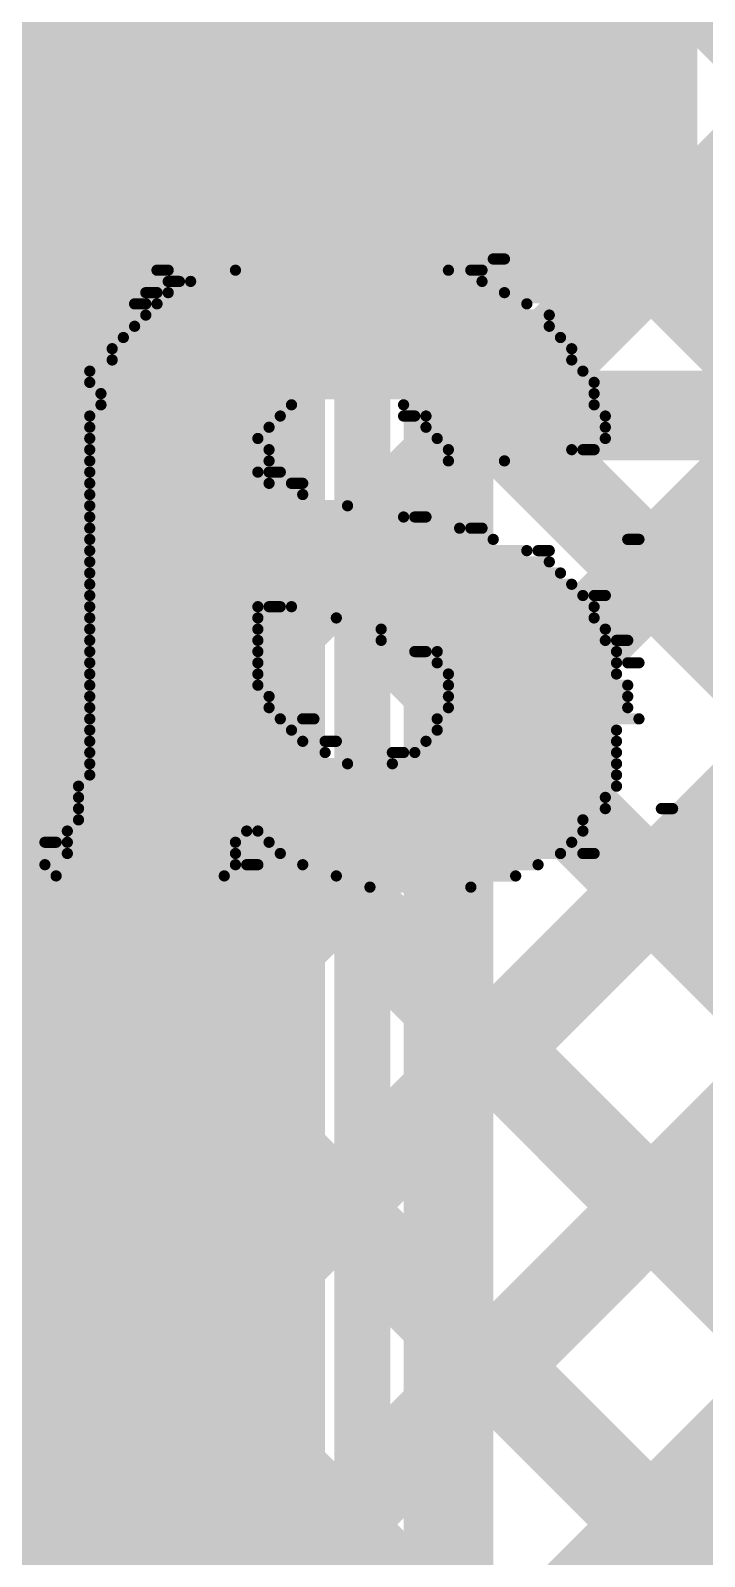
# Model space of a CAD drawing. Header units: millimetres. Extents: x 0.84 to 3.69, y 1.83 to 3.72.
# Drawn here: x 1.3447 to 1.4048, y 2.1043 to 2.2404 of the extents above; entities that cross this region are included whole.
import ezdxf

# ---------------------------------------------------------------- set-up
doc = ezdxf.new("R2010")
doc.units = ezdxf.units.MM
doc.header["$MEASUREMENT"] = 0
for name, color, linetype in [('BottomLayer', 5, 'Continuous'), ('BottomOverlay', 54, 'Continuous'), ('TopLayer', 1, 'Continuous'), ('TopOverlay', 2, 'Continuous'), ('TopPaste', 8, 'Continuous'), ('TopSolder', 216, 'Continuous')]:
    doc.layers.add(name, color=color, linetype=linetype)

# ---------------------------------------------------------------- blocks, each defined once
blk = doc.blocks.new('TF_002T_15_9')
at = {"layer": 'TopLayer'}
blk.add_solid([(-0.4252, 0.18504), (-0.36811, 0.18504), (-0.4252, 0.26378), (-0.36811, 0.26378)], dxfattribs=at)
at = {"layer": 'TopOverlay', "const_width": 0.005}
blk.add_lwpolyline([(-0.394, -0.05), (-0.394, 0.173)], dxfattribs=at)
at = {"layer": 'TopOverlay', "const_width": 0.0025}
blk.add_lwpolyline([(-0.39525, 0.173, 1), (-0.39275, 0.173, 1)], format="xyb", close=True, dxfattribs=at)
at = {"layer": 'TopPaste'}
blk.add_solid([(-0.4252, 0.18504), (-0.36811, 0.18504), (-0.4252, 0.26378), (-0.36811, 0.26378)], dxfattribs=at)
at = {"layer": 'TopSolder'}
blk.add_solid([(-0.4292, 0.18104), (-0.36411, 0.18104), (-0.4292, 0.26778), (-0.36411, 0.26778)], dxfattribs=at)

msp = doc.modelspace()

# ---------------------------------------------------------------- linework, layer by layer
at = {"layer": 'BottomLayer', "const_width": 0.008}
for points in [[(0.97539, 2.645), (1.47989, 2.1405)], [(1.00367, 2.645), (1.50817, 2.1405)], [(1.06368, 2.52842), (1.45457, 2.13753)], [(1.0616, 2.50222), (1.44284, 2.12098)], [(1.05228, 2.48326), (1.66753, 1.868)], [(1.03816, 2.46909), (1.63925, 1.868)], [(1.01926, 2.45971), (1.61097, 1.868)], [(0.99319, 2.4575), (1.58268, 1.868)], [(1.16327, 2.04008), (1.49569, 2.3725)], [(1.17741, 2.02594), (1.52397, 2.3725)], [(1.17961, 1.915), (1.63711, 2.3725)], [(1.1809, 2.00114), (1.55226, 2.3725)], [(1.1809, 1.94457), (1.60882, 2.3725)], [(1.1809, 1.97286), (1.58054, 2.3725)], [(1.20789, 1.915), (1.66539, 2.3725)]]:
    msp.add_lwpolyline(points, dxfattribs=at)
at = {"layer": 'BottomOverlay', "const_width": 0.001}
for points in [[(1.386, 2.22), (1.387, 2.22)], [(1.356, 2.219), (1.357, 2.219)], [(1.363, 2.219), (1.382, 2.219)], [(1.384, 2.219), (1.385, 2.219)], [(1.355, 2.217), (1.356, 2.217)], [(1.357, 2.218), (1.358, 2.218)], [(1.357, 2.217), (1.387, 2.217)], [(1.359, 2.218), (1.385, 2.218)], [(1.354, 2.216), (1.355, 2.216)], [(1.356, 2.216), (1.389, 2.216)], [(1.355, 2.215), (1.391, 2.215)], [(1.353, 2.213), (1.392, 2.213)], [(1.354, 2.214), (1.391, 2.214)], [(1.352, 2.212), (1.393, 2.212)], [(1.352, 2.211), (1.393, 2.211)], [(1.35, 2.21), (1.394, 2.21)], [(1.35, 2.209), (1.395, 2.209)], [(1.351, 2.208), (1.395, 2.208)], [(1.351, 2.207), (1.368, 2.207)], [(1.378, 2.207), (1.395, 2.207)], [(1.35, 2.206), (1.367, 2.206)], [(1.35, 2.205), (1.366, 2.205)], [(1.378, 2.206), (1.379, 2.206)], [(1.38, 2.206), (1.396, 2.206)], [(1.38, 2.205), (1.396, 2.205)], [(1.35, 2.204), (1.365, 2.204)], [(1.381, 2.204), (1.396, 2.204)], [(1.35, 2.203), (1.366, 2.203)], [(1.382, 2.203), (1.393, 2.203)], [(1.394, 2.203), (1.395, 2.203)], [(1.35, 2.202), (1.366, 2.202)], [(1.35, 2.201), (1.365, 2.201)], [(1.366, 2.201), (1.367, 2.201)], [(1.382, 2.202), (1.387, 2.202)], [(1.35, 2.2), (1.366, 2.2)], [(1.368, 2.2), (1.369, 2.2)], [(1.35, 2.199), (1.369, 2.199)], [(1.35, 2.198), (1.373, 2.198)], [(1.35, 2.197), (1.378, 2.197)], [(1.379, 2.197), (1.38, 2.197)], [(1.35, 2.196), (1.383, 2.196)], [(1.384, 2.196), (1.385, 2.196)], [(1.35, 2.195), (1.386, 2.195)], [(1.35, 2.194), (1.389, 2.194)], [(1.39, 2.194), (1.391, 2.194)], [(1.398, 2.195), (1.399, 2.195)], [(1.35, 2.193), (1.391, 2.193)], [(1.35, 2.192), (1.392, 2.192)], [(1.35, 2.191), (1.393, 2.191)], [(1.35, 2.19), (1.394, 2.19)], [(1.395, 2.19), (1.396, 2.19)], [(1.35, 2.189), (1.365, 2.189)], [(1.366, 2.189), (1.367, 2.189)], [(1.368, 2.189), (1.395, 2.189)], [(1.35, 2.188), (1.365, 2.188)], [(1.372, 2.188), (1.395, 2.188)], [(1.35, 2.187), (1.365, 2.187)], [(1.35, 2.186), (1.365, 2.186)], [(1.376, 2.187), (1.396, 2.187)], [(1.376, 2.186), (1.396, 2.186)], [(1.397, 2.186), (1.398, 2.186)], [(1.35, 2.185), (1.365, 2.185)], [(1.379, 2.185), (1.38, 2.185)], [(1.381, 2.185), (1.397, 2.185)], [(1.35, 2.184), (1.365, 2.184)], [(1.35, 2.183), (1.365, 2.183)], [(1.381, 2.184), (1.397, 2.184)], [(1.382, 2.183), (1.397, 2.183)], [(1.398, 2.184), (1.399, 2.184)], [(1.35, 2.182), (1.365, 2.182)], [(1.382, 2.182), (1.398, 2.182)], [(1.35, 2.181), (1.366, 2.181)], [(1.382, 2.181), (1.398, 2.181)], [(1.35, 2.18), (1.366, 2.18)], [(1.35, 2.179), (1.367, 2.179)], [(1.369, 2.179), (1.37, 2.179)], [(1.381, 2.179), (1.399, 2.179)], [(1.382, 2.18), (1.398, 2.18)], [(1.35, 2.178), (1.368, 2.178)], [(1.381, 2.178), (1.397, 2.178)], [(1.35, 2.177), (1.369, 2.177)], [(1.371, 2.177), (1.372, 2.177)], [(1.38, 2.177), (1.397, 2.177)], [(1.35, 2.176), (1.371, 2.176)], [(1.35, 2.175), (1.373, 2.175)], [(1.377, 2.176), (1.378, 2.176)], [(1.377, 2.175), (1.397, 2.175)], [(1.379, 2.176), (1.397, 2.176)], [(1.35, 2.174), (1.397, 2.174)], [(1.349, 2.173), (1.397, 2.173)], [(1.349, 2.172), (1.396, 2.172)], [(1.349, 2.171), (1.396, 2.171)], [(1.401, 2.171), (1.402, 2.171)], [(1.349, 2.17), (1.394, 2.17)], [(1.348, 2.169), (1.364, 2.169)], [(1.365, 2.169), (1.394, 2.169)], [(1.346, 2.168), (1.347, 2.168)], [(1.348, 2.168), (1.363, 2.168)], [(1.348, 2.167), (1.363, 2.167)], [(1.366, 2.168), (1.393, 2.168)], [(1.367, 2.167), (1.392, 2.167)], [(1.394, 2.167), (1.395, 2.167)], [(1.346, 2.166), (1.363, 2.166)], [(1.364, 2.166), (1.365, 2.166)], [(1.369, 2.166), (1.39, 2.166)], [(1.347, 2.165), (1.362, 2.165)], [(1.372, 2.165), (1.388, 2.165)], [(1.375, 2.164), (1.384, 2.164)]]:
    msp.add_lwpolyline(points, dxfattribs=at)
at = {"layer": 'BottomOverlay', "const_width": 0.0005}
for points in [[(1.38575, 2.22, 1), (1.38625, 2.22, 1)], [(1.38675, 2.22, 1), (1.38725, 2.22, 1)], [(1.35575, 2.219, 1), (1.35625, 2.219, 1)], [(1.35675, 2.219, 1), (1.35725, 2.219, 1)], [(1.36275, 2.219, 1), (1.36325, 2.219, 1)], [(1.38175, 2.219, 1), (1.38225, 2.219, 1)], [(1.38375, 2.219, 1), (1.38425, 2.219, 1)], [(1.38475, 2.219, 1), (1.38525, 2.219, 1)], [(1.35475, 2.217, 1), (1.35525, 2.217, 1)], [(1.35575, 2.217, 1), (1.35625, 2.217, 1)], [(1.35675, 2.218, 1), (1.35725, 2.218, 1)], [(1.35675, 2.217, 1), (1.35725, 2.217, 1)], [(1.35775, 2.218, 1), (1.35825, 2.218, 1)], [(1.35875, 2.218, 1), (1.35925, 2.218, 1)], [(1.38475, 2.218, 1), (1.38525, 2.218, 1)], [(1.38675, 2.217, 1), (1.38725, 2.217, 1)], [(1.35375, 2.216, 1), (1.35425, 2.216, 1)], [(1.35475, 2.216, 1), (1.35525, 2.216, 1)], [(1.35575, 2.216, 1), (1.35625, 2.216, 1)], [(1.38875, 2.216, 1), (1.38925, 2.216, 1)], [(1.35475, 2.215, 1), (1.35525, 2.215, 1)], [(1.39075, 2.215, 1), (1.39125, 2.215, 1)], [(1.35275, 2.213, 1), (1.35325, 2.213, 1)], [(1.35375, 2.214, 1), (1.35425, 2.214, 1)], [(1.39075, 2.214, 1), (1.39125, 2.214, 1)], [(1.39175, 2.213, 1), (1.39225, 2.213, 1)], [(1.35175, 2.212, 1), (1.35225, 2.212, 1)], [(1.39275, 2.212, 1), (1.39325, 2.212, 1)], [(1.35175, 2.211, 1), (1.35225, 2.211, 1)], [(1.39275, 2.211, 1), (1.39325, 2.211, 1)], [(1.34975, 2.21, 1), (1.35025, 2.21, 1)], [(1.34975, 2.209, 1), (1.35025, 2.209, 1)], [(1.39375, 2.21, 1), (1.39425, 2.21, 1)], [(1.39475, 2.209, 1), (1.39525, 2.209, 1)], [(1.35075, 2.208, 1), (1.35125, 2.208, 1)], [(1.39475, 2.208, 1), (1.39525, 2.208, 1)], [(1.35075, 2.207, 1), (1.35125, 2.207, 1)], [(1.36775, 2.207, 1), (1.36825, 2.207, 1)], [(1.37775, 2.207, 1), (1.37825, 2.207, 1)], [(1.39475, 2.207, 1), (1.39525, 2.207, 1)], [(1.34975, 2.206, 1), (1.35025, 2.206, 1)], [(1.34975, 2.205, 1), (1.35025, 2.205, 1)], [(1.36575, 2.205, 1), (1.36625, 2.205, 1)], [(1.36675, 2.206, 1), (1.36725, 2.206, 1)], [(1.37775, 2.206, 1), (1.37825, 2.206, 1)], [(1.37875, 2.206, 1), (1.37925, 2.206, 1)], [(1.37975, 2.206, 1), (1.38025, 2.206, 1)], [(1.37975, 2.205, 1), (1.38025, 2.205, 1)], [(1.39575, 2.206, 1), (1.39625, 2.206, 1)], [(1.39575, 2.205, 1), (1.39625, 2.205, 1)], [(1.34975, 2.204, 1), (1.35025, 2.204, 1)], [(1.36475, 2.204, 1), (1.36525, 2.204, 1)], [(1.38075, 2.204, 1), (1.38125, 2.204, 1)], [(1.39575, 2.204, 1), (1.39625, 2.204, 1)], [(1.34975, 2.203, 1), (1.35025, 2.203, 1)], [(1.36575, 2.203, 1), (1.36625, 2.203, 1)], [(1.38175, 2.203, 1), (1.38225, 2.203, 1)], [(1.39275, 2.203, 1), (1.39325, 2.203, 1)], [(1.39375, 2.203, 1), (1.39425, 2.203, 1)], [(1.39475, 2.203, 1), (1.39525, 2.203, 1)], [(1.34975, 2.202, 1), (1.35025, 2.202, 1)], [(1.34975, 2.201, 1), (1.35025, 2.201, 1)], [(1.36475, 2.201, 1), (1.36525, 2.201, 1)], [(1.36575, 2.202, 1), (1.36625, 2.202, 1)], [(1.36575, 2.201, 1), (1.36625, 2.201, 1)], [(1.36675, 2.201, 1), (1.36725, 2.201, 1)], [(1.38175, 2.202, 1), (1.38225, 2.202, 1)], [(1.38675, 2.202, 1), (1.38725, 2.202, 1)], [(1.34975, 2.2, 1), (1.35025, 2.2, 1)], [(1.36575, 2.2, 1), (1.36625, 2.2, 1)], [(1.36775, 2.2, 1), (1.36825, 2.2, 1)], [(1.36875, 2.2, 1), (1.36925, 2.2, 1)], [(1.34975, 2.199, 1), (1.35025, 2.199, 1)], [(1.34975, 2.198, 1), (1.35025, 2.198, 1)], [(1.36875, 2.199, 1), (1.36925, 2.199, 1)], [(1.37275, 2.198, 1), (1.37325, 2.198, 1)], [(1.34975, 2.197, 1), (1.35025, 2.197, 1)], [(1.37775, 2.197, 1), (1.37825, 2.197, 1)], [(1.37875, 2.197, 1), (1.37925, 2.197, 1)], [(1.37975, 2.197, 1), (1.38025, 2.197, 1)], [(1.34975, 2.196, 1), (1.35025, 2.196, 1)], [(1.38275, 2.196, 1), (1.38325, 2.196, 1)], [(1.38375, 2.196, 1), (1.38425, 2.196, 1)], [(1.38475, 2.196, 1), (1.38525, 2.196, 1)], [(1.34975, 2.195, 1), (1.35025, 2.195, 1)], [(1.34975, 2.194, 1), (1.35025, 2.194, 1)], [(1.38575, 2.195, 1), (1.38625, 2.195, 1)], [(1.38875, 2.194, 1), (1.38925, 2.194, 1)], [(1.38975, 2.194, 1), (1.39025, 2.194, 1)], [(1.39075, 2.194, 1), (1.39125, 2.194, 1)], [(1.39775, 2.195, 1), (1.39825, 2.195, 1)], [(1.39875, 2.195, 1), (1.39925, 2.195, 1)], [(1.34975, 2.193, 1), (1.35025, 2.193, 1)], [(1.39075, 2.193, 1), (1.39125, 2.193, 1)], [(1.34975, 2.192, 1), (1.35025, 2.192, 1)], [(1.39175, 2.192, 1), (1.39225, 2.192, 1)], [(1.34975, 2.191, 1), (1.35025, 2.191, 1)], [(1.34975, 2.19, 1), (1.35025, 2.19, 1)], [(1.39275, 2.191, 1), (1.39325, 2.191, 1)], [(1.39375, 2.19, 1), (1.39425, 2.19, 1)], [(1.39475, 2.19, 1), (1.39525, 2.19, 1)], [(1.39575, 2.19, 1), (1.39625, 2.19, 1)], [(1.34975, 2.189, 1), (1.35025, 2.189, 1)], [(1.36475, 2.189, 1), (1.36525, 2.189, 1)], [(1.36575, 2.189, 1), (1.36625, 2.189, 1)], [(1.36675, 2.189, 1), (1.36725, 2.189, 1)], [(1.36775, 2.189, 1), (1.36825, 2.189, 1)], [(1.39475, 2.189, 1), (1.39525, 2.189, 1)], [(1.34975, 2.188, 1), (1.35025, 2.188, 1)], [(1.36475, 2.188, 1), (1.36525, 2.188, 1)], [(1.37175, 2.188, 1), (1.37225, 2.188, 1)], [(1.39475, 2.188, 1), (1.39525, 2.188, 1)], [(1.34975, 2.187, 1), (1.35025, 2.187, 1)], [(1.34975, 2.186, 1), (1.35025, 2.186, 1)], [(1.36475, 2.187, 1), (1.36525, 2.187, 1)], [(1.36475, 2.186, 1), (1.36525, 2.186, 1)], [(1.37575, 2.187, 1), (1.37625, 2.187, 1)], [(1.37575, 2.186, 1), (1.37625, 2.186, 1)], [(1.39575, 2.187, 1), (1.39625, 2.187, 1)], [(1.39575, 2.186, 1), (1.39625, 2.186, 1)], [(1.39675, 2.186, 1), (1.39725, 2.186, 1)], [(1.39775, 2.186, 1), (1.39825, 2.186, 1)], [(1.34975, 2.185, 1), (1.35025, 2.185, 1)], [(1.36475, 2.185, 1), (1.36525, 2.185, 1)], [(1.37875, 2.185, 1), (1.37925, 2.185, 1)], [(1.37975, 2.185, 1), (1.38025, 2.185, 1)], [(1.38075, 2.185, 1), (1.38125, 2.185, 1)], [(1.39675, 2.185, 1), (1.39725, 2.185, 1)], [(1.34975, 2.184, 1), (1.35025, 2.184, 1)], [(1.34975, 2.183, 1), (1.35025, 2.183, 1)], [(1.36475, 2.184, 1), (1.36525, 2.184, 1)], [(1.36475, 2.183, 1), (1.36525, 2.183, 1)], [(1.38075, 2.184, 1), (1.38125, 2.184, 1)], [(1.38175, 2.183, 1), (1.38225, 2.183, 1)], [(1.39675, 2.184, 1), (1.39725, 2.184, 1)], [(1.39675, 2.183, 1), (1.39725, 2.183, 1)], [(1.39775, 2.184, 1), (1.39825, 2.184, 1)], [(1.39875, 2.184, 1), (1.39925, 2.184, 1)], [(1.34975, 2.182, 1), (1.35025, 2.182, 1)], [(1.36475, 2.182, 1), (1.36525, 2.182, 1)], [(1.38175, 2.182, 1), (1.38225, 2.182, 1)], [(1.39775, 2.182, 1), (1.39825, 2.182, 1)], [(1.34975, 2.181, 1), (1.35025, 2.181, 1)], [(1.36575, 2.181, 1), (1.36625, 2.181, 1)], [(1.38175, 2.181, 1), (1.38225, 2.181, 1)], [(1.39775, 2.181, 1), (1.39825, 2.181, 1)], [(1.34975, 2.18, 1), (1.35025, 2.18, 1)], [(1.34975, 2.179, 1), (1.35025, 2.179, 1)], [(1.36575, 2.18, 1), (1.36625, 2.18, 1)], [(1.36675, 2.179, 1), (1.36725, 2.179, 1)], [(1.36875, 2.179, 1), (1.36925, 2.179, 1)], [(1.36975, 2.179, 1), (1.37025, 2.179, 1)], [(1.38075, 2.179, 1), (1.38125, 2.179, 1)], [(1.38175, 2.18, 1), (1.38225, 2.18, 1)], [(1.39775, 2.18, 1), (1.39825, 2.18, 1)], [(1.39875, 2.179, 1), (1.39925, 2.179, 1)], [(1.34975, 2.178, 1), (1.35025, 2.178, 1)], [(1.36775, 2.178, 1), (1.36825, 2.178, 1)], [(1.38075, 2.178, 1), (1.38125, 2.178, 1)], [(1.39675, 2.178, 1), (1.39725, 2.178, 1)], [(1.34975, 2.177, 1), (1.35025, 2.177, 1)], [(1.36875, 2.177, 1), (1.36925, 2.177, 1)], [(1.37075, 2.177, 1), (1.37125, 2.177, 1)], [(1.37175, 2.177, 1), (1.37225, 2.177, 1)], [(1.37975, 2.177, 1), (1.38025, 2.177, 1)], [(1.39675, 2.177, 1), (1.39725, 2.177, 1)], [(1.34975, 2.176, 1), (1.35025, 2.176, 1)], [(1.34975, 2.175, 1), (1.35025, 2.175, 1)], [(1.37075, 2.176, 1), (1.37125, 2.176, 1)], [(1.37275, 2.175, 1), (1.37325, 2.175, 1)], [(1.37675, 2.176, 1), (1.37725, 2.176, 1)], [(1.37675, 2.175, 1), (1.37725, 2.175, 1)], [(1.37775, 2.176, 1), (1.37825, 2.176, 1)], [(1.37875, 2.176, 1), (1.37925, 2.176, 1)], [(1.39675, 2.176, 1), (1.39725, 2.176, 1)], [(1.39675, 2.175, 1), (1.39725, 2.175, 1)], [(1.34975, 2.174, 1), (1.35025, 2.174, 1)], [(1.39675, 2.174, 1), (1.39725, 2.174, 1)], [(1.34875, 2.173, 1), (1.34925, 2.173, 1)], [(1.39675, 2.173, 1), (1.39725, 2.173, 1)], [(1.34875, 2.172, 1), (1.34925, 2.172, 1)], [(1.34875, 2.171, 1), (1.34925, 2.171, 1)], [(1.39575, 2.172, 1), (1.39625, 2.172, 1)], [(1.39575, 2.171, 1), (1.39625, 2.171, 1)], [(1.40075, 2.171, 1), (1.40125, 2.171, 1)], [(1.40175, 2.171, 1), (1.40225, 2.171, 1)], [(1.34875, 2.17, 1), (1.34925, 2.17, 1)], [(1.39375, 2.17, 1), (1.39425, 2.17, 1)], [(1.34775, 2.169, 1), (1.34825, 2.169, 1)], [(1.36375, 2.169, 1), (1.36425, 2.169, 1)], [(1.36475, 2.169, 1), (1.36525, 2.169, 1)], [(1.39375, 2.169, 1), (1.39425, 2.169, 1)], [(1.34575, 2.168, 1), (1.34625, 2.168, 1)], [(1.34675, 2.168, 1), (1.34725, 2.168, 1)], [(1.34775, 2.168, 1), (1.34825, 2.168, 1)], [(1.34775, 2.167, 1), (1.34825, 2.167, 1)], [(1.36275, 2.168, 1), (1.36325, 2.168, 1)], [(1.36275, 2.167, 1), (1.36325, 2.167, 1)], [(1.36575, 2.168, 1), (1.36625, 2.168, 1)], [(1.36675, 2.167, 1), (1.36725, 2.167, 1)], [(1.39175, 2.167, 1), (1.39225, 2.167, 1)], [(1.39275, 2.168, 1), (1.39325, 2.168, 1)], [(1.39375, 2.167, 1), (1.39425, 2.167, 1)], [(1.39475, 2.167, 1), (1.39525, 2.167, 1)], [(1.34575, 2.166, 1), (1.34625, 2.166, 1)], [(1.36275, 2.166, 1), (1.36325, 2.166, 1)], [(1.36375, 2.166, 1), (1.36425, 2.166, 1)], [(1.36475, 2.166, 1), (1.36525, 2.166, 1)], [(1.36875, 2.166, 1), (1.36925, 2.166, 1)], [(1.38975, 2.166, 1), (1.39025, 2.166, 1)], [(1.34675, 2.165, 1), (1.34725, 2.165, 1)], [(1.36175, 2.165, 1), (1.36225, 2.165, 1)], [(1.37175, 2.165, 1), (1.37225, 2.165, 1)], [(1.37475, 2.164, 1), (1.37525, 2.164, 1)], [(1.38375, 2.164, 1), (1.38425, 2.164, 1)], [(1.38775, 2.165, 1), (1.38825, 2.165, 1)]]:
    msp.add_lwpolyline(points, format="xyb", close=True, dxfattribs=at)
at = {"layer": 'TopLayer', "const_width": 0.008}
for points in [[(1.382, 2.14568), (1.4425, 2.20618)], [(1.382, 2.17396), (1.41408, 2.20604)], [(1.382, 2.20604), (1.4142, 2.20604)], [(1.382, 2.20224), (1.3858, 2.20604)], [(1.382, 1.994), (1.382, 2.20604)], [(1.38606, 2.20604), (1.4425, 2.1496)], [(1.382, 2.18182), (1.4425, 2.12132)], [(1.382, 2.11739), (1.4425, 2.17789)], [(1.382, 2.15353), (1.46001, 2.07553)], [(1.382, 2.08911), (1.4425, 2.14961)], [(1.382, 2.12525), (1.43841, 2.06884)]]:
    msp.add_lwpolyline(points, dxfattribs=at)
at = {"layer": 'TopLayer', "const_width": 0.004}
for points in [[(1.38, 2.20604, 1), (1.384, 2.20604, 1)], [(1.38, 2.20604, 1), (1.384, 2.20604, 1)], [(1.3838, 2.20604, 1), (1.3878, 2.20604, 1)], [(1.38406, 2.20604, 1), (1.38806, 2.20604, 1)], [(1.38, 2.20224, 1), (1.384, 2.20224, 1)], [(1.38, 2.18182, 1), (1.384, 2.18182, 1)], [(1.38, 2.17396, 1), (1.384, 2.17396, 1)], [(1.38, 2.15353, 1), (1.384, 2.15353, 1)], [(1.38, 2.14568, 1), (1.384, 2.14568, 1)], [(1.38, 2.12525, 1), (1.384, 2.12525, 1)], [(1.38, 2.11739, 1), (1.384, 2.11739, 1)]]:
    msp.add_lwpolyline(points, format="xyb", close=True, dxfattribs=at)
at = {"layer": 'TopLayer'}
for points in [[(0.946, 2.221), (1.358, 2.221), (0.946, 2.584), (1.358, 2.584)], [(1.371, 1.892), (1.371, 2.545), (1.335, 1.892), (1.335, 2.545)]]:
    msp.add_solid(points, dxfattribs=at)

# ---------------------------------------------------------------- block references
msp.add_blockref('TF_002T_15_9', (1.76831, 2.035))

doc.saveas('drawing.dxf')
